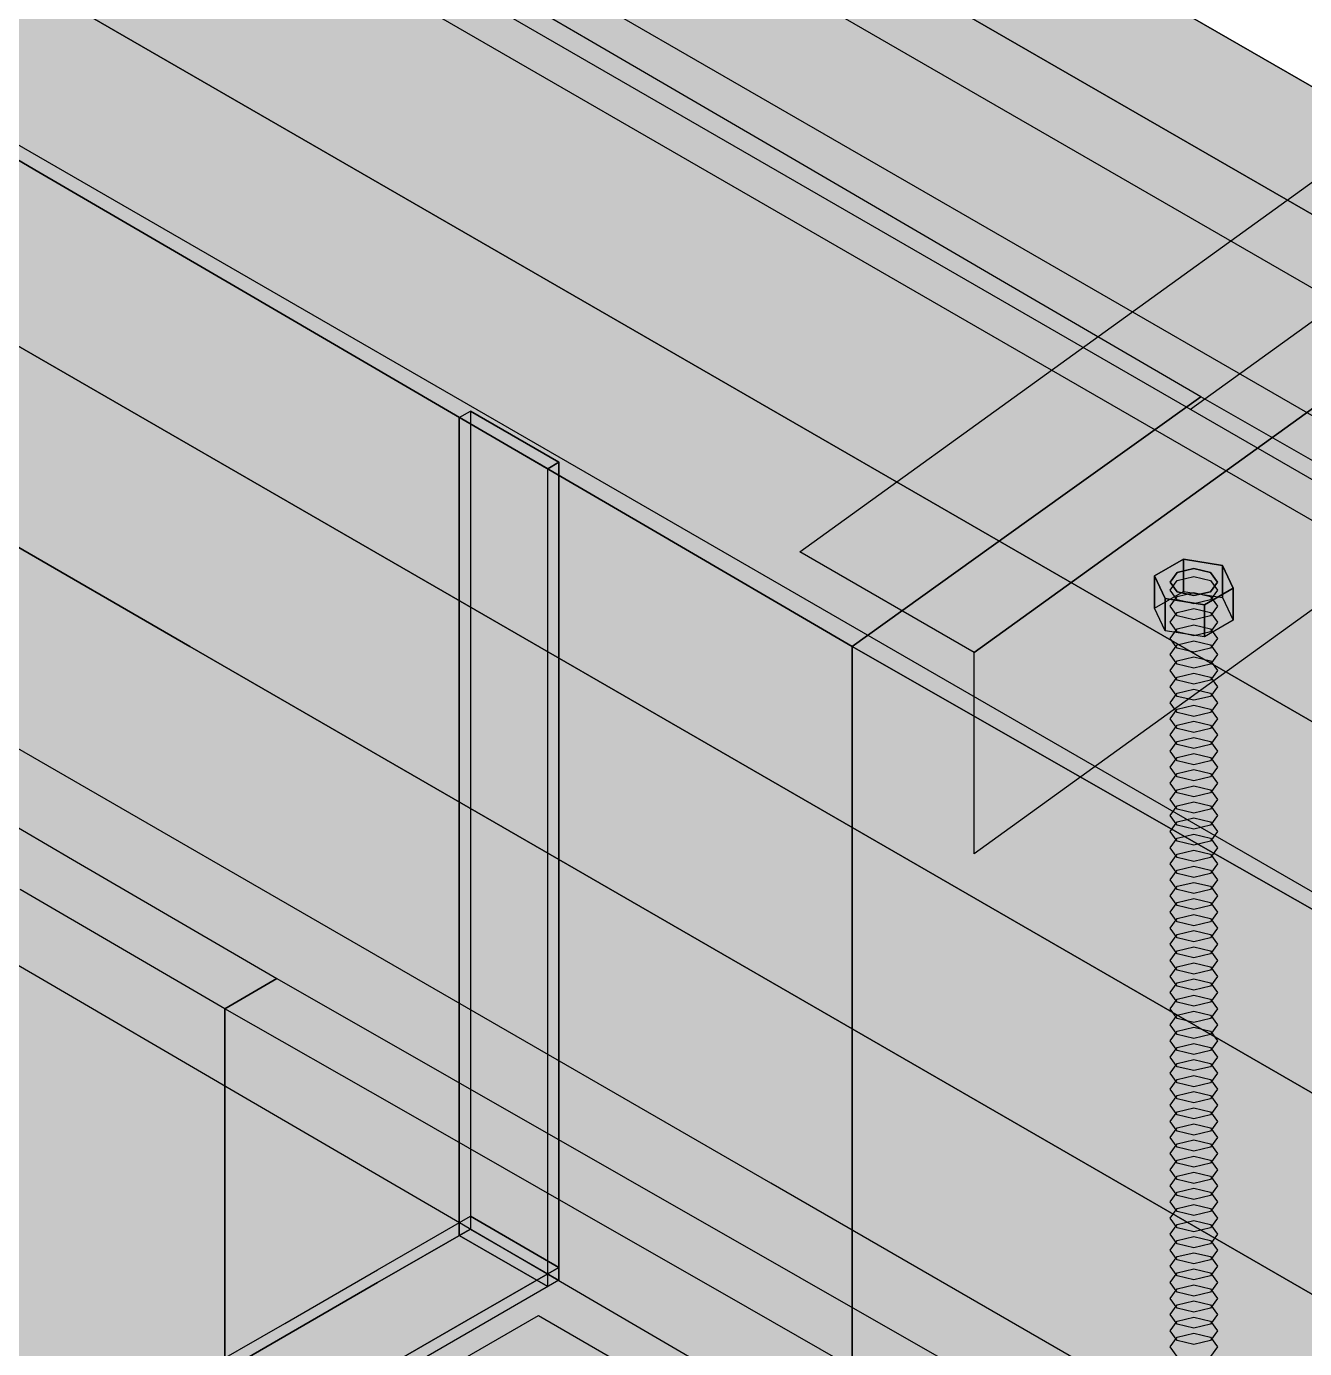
# Model space of a CAD drawing. Header units: metres. Extents: x 0 to 18.2, y -10 to 8.9.
# Drawn here: x 2.855 to 3.1725, y 5.3806 to 5.709 of the extents above; entities that cross this region are included whole.
import ezdxf

# ---------------------------------------------------------------- set-up
doc = ezdxf.new("R2010")
doc.units = ezdxf.units.M
doc.header["$LTSCALE"] = 0.25
doc.layers.add('ISO-ARISTAS', color=8, linetype='CONTINUOUS')
doc.layers.add('ISO-CONCRETO-SUP', color=254, linetype='CONTINUOUS', true_color=0xe8e8e8)

msp = doc.modelspace()

# ---------------------------------------------------------------- linework, layer by layer
at = {"layer": 'ISO-ARISTAS', "color": 250}
for p, q in [((5.23385, 7.122), (3.14413, 5.61388)), ((3.31733, 5.51387), (1.58528, 6.51387)), ((3.14611, 5.67861), (2.89867, 5.82146)), ((2.89867, 5.82146), (3.14611, 5.67861)), ((3.1028, 5.65361), (2.85537, 5.79646)), ((3.1028, 5.65361), (2.85537, 5.79646)), ((2.70794, 5.76333), (2.89558, 5.655)), ((2.70794, 5.76333), (2.89558, 5.655)), ((2.89867, 5.74546), (3.14611, 5.60261)), ((2.89867, 5.74546), (3.14611, 5.60261)), ((3.04713, 5.5785), (3.27807, 5.74517)), ((3.27085, 5.63833), (3.08322, 5.74667)), ((3.08322, 5.74667), (3.27085, 5.63833)), ((2.99442, 5.70581), (2.94366, 5.73541)), ((3.22755, 5.61333), (3.03991, 5.72167)), ((3.22755, 5.61333), (3.03991, 5.72167)), ((3.1028, 5.57761), (2.85537, 5.72046)), ((2.85537, 5.72046), (3.1028, 5.57761)), ((3.32137, 5.72017), (3.09043, 5.5535)), ((3.09043, 5.5535), (3.32137, 5.72017)), ((3.04519, 5.67621), (2.99442, 5.70581)), ((2.85705, 5.67341), (2.80629, 5.70302)), ((2.80629, 5.70302), (2.85705, 5.67341)), ((3.09596, 5.6466), (3.04519, 5.67621)), ((3.39354, 5.53575), (3.14611, 5.67861)), ((3.14611, 5.67861), (3.39354, 5.53575)), ((2.90782, 5.64381), (2.85705, 5.67341)), ((2.85705, 5.67341), (2.90782, 5.64381)), ((3.32137, 5.67017), (3.09043, 5.5035)), ((2.89558, 5.555), (2.70794, 5.66333)), ((2.70794, 5.66333), (2.89558, 5.555)), ((2.89558, 5.655), (3.08322, 5.54667)), ((2.89558, 5.655), (3.08322, 5.54667)), ((3.35024, 5.51075), (3.1028, 5.65361)), ((3.35024, 5.51075), (3.1028, 5.65361)), ((3.14672, 5.617), (3.09596, 5.6466)), ((2.95859, 5.61421), (2.90782, 5.64381)), ((2.90782, 5.64381), (2.95859, 5.61421)), ((3.03991, 5.52167), (2.85228, 5.63)), ((2.85228, 5.63), (3.03991, 5.52167)), ((3.10342, 5.586), (3.14672, 5.617)), ((3.14672, 5.617), (3.10342, 5.586)), ((3.19003, 5.59225), (3.14672, 5.617)), ((3.00935, 5.5846), (2.95859, 5.61421)), ((2.95859, 5.61421), (3.00935, 5.5846)), ((2.96252, 5.61185), (2.96527, 5.61344)), ((2.96252, 5.61185), (2.96527, 5.61344)), ((2.96527, 5.61344), (2.96527, 5.58441)), ((2.98727, 5.60074), (2.96527, 5.61344)), ((2.96527, 5.61344), (2.96527, 5.58441)), ((2.96527, 5.61344), (2.98727, 5.60074)), ((2.96252, 5.58282), (2.96252, 5.61185)), ((2.98452, 5.59915), (2.96252, 5.61185)), ((2.96252, 5.61185), (2.96252, 5.58282)), ((2.98452, 5.59915), (2.96252, 5.61185)), ((2.98452, 5.59915), (2.98727, 5.60074)), ((2.98727, 5.60074), (2.98452, 5.59915)), ((2.98727, 5.57171), (2.98727, 5.60074)), ((2.98727, 5.60074), (2.98727, 5.57171)), ((3.14611, 5.60261), (3.39354, 5.45975)), ((3.14611, 5.60261), (3.39354, 5.45975)), ((2.98452, 5.57013), (2.98452, 5.59915)), ((2.98452, 5.57013), (2.98452, 5.59915)), ((2.96527, 5.58441), (2.96527, 5.55539)), ((2.96527, 5.58441), (2.96527, 5.55539)), ((3.06012, 5.555), (3.00935, 5.5846)), ((3.00935, 5.5846), (3.06012, 5.555)), ((3.06012, 5.555), (3.10342, 5.586)), ((3.10342, 5.586), (3.06012, 5.555)), ((2.96252, 5.5538), (2.96252, 5.58282)), ((2.96252, 5.58282), (2.96252, 5.5538)), ((3.09043, 5.5535), (3.04713, 5.5785)), ((3.35024, 5.43475), (3.1028, 5.57761)), ((3.1028, 5.57761), (3.35024, 5.43475)), ((3.14238, 5.57664), (3.13523, 5.57251)), ((3.13523, 5.57251), (3.14238, 5.57664)), ((3.14499, 5.57439), (3.14084, 5.5734)), ((3.14084, 5.5734), (3.14499, 5.57439)), ((3.15214, 5.57513), (3.14238, 5.57664)), ((3.14238, 5.57664), (3.14238, 5.56864)), ((3.14238, 5.56864), (3.14238, 5.57664)), ((3.14238, 5.57664), (3.15214, 5.57513)), ((3.14915, 5.5734), (3.14499, 5.57439)), ((3.14499, 5.57439), (3.14915, 5.5734)), ((3.15214, 5.56713), (3.15214, 5.57513)), ((3.15476, 5.56949), (3.15214, 5.57513)), ((3.15214, 5.57513), (3.15214, 5.56713)), ((3.15214, 5.57513), (3.15476, 5.56949)), ((2.98727, 5.54269), (2.98727, 5.57171)), ((2.98727, 5.57171), (2.98727, 5.54269)), ((3.13523, 5.57251), (3.13523, 5.56451)), ((3.13523, 5.56451), (3.13523, 5.57251)), ((3.13523, 5.57251), (3.13784, 5.56687)), ((3.13784, 5.56687), (3.13523, 5.57251)), ((3.14084, 5.5734), (3.13911, 5.571)), ((3.13911, 5.571), (3.14084, 5.5734)), ((3.13911, 5.569), (3.14084, 5.5714)), ((3.13911, 5.571), (3.14084, 5.5686)), ((3.14084, 5.5686), (3.13911, 5.571)), ((3.14084, 5.5714), (3.14499, 5.57239)), ((3.14499, 5.57239), (3.14915, 5.5714)), ((3.15087, 5.571), (3.14915, 5.5734)), ((3.14915, 5.5734), (3.15087, 5.571)), ((3.14915, 5.5714), (3.15087, 5.569)), ((3.14915, 5.5686), (3.15087, 5.571)), ((3.15087, 5.571), (3.14915, 5.5686)), ((2.98452, 5.5411), (2.98452, 5.57013)), ((2.98452, 5.5411), (2.98452, 5.57013)), ((3.13523, 5.56451), (3.14238, 5.56864)), ((3.13523, 5.56451), (3.14238, 5.56864)), ((3.14084, 5.5666), (3.13911, 5.569)), ((3.13911, 5.565), (3.14084, 5.5674)), ((3.14084, 5.5686), (3.14499, 5.56761)), ((3.14499, 5.56761), (3.14084, 5.5686)), ((3.14084, 5.5674), (3.14499, 5.56839)), ((3.14238, 5.56864), (3.15214, 5.56713)), ((3.14238, 5.56864), (3.15214, 5.56713)), ((3.14499, 5.56761), (3.14915, 5.5686)), ((3.14915, 5.5686), (3.14499, 5.56761)), ((3.14499, 5.56839), (3.14915, 5.5674)), ((3.15476, 5.56949), (3.14761, 5.56536)), ((3.14761, 5.56536), (3.15476, 5.56949)), ((3.15087, 5.569), (3.14915, 5.5666)), ((3.14915, 5.5674), (3.15087, 5.565)), ((3.15476, 5.56149), (3.15476, 5.56949)), ((3.15476, 5.56949), (3.15476, 5.56149)), ((3.13784, 5.55887), (3.13523, 5.56451)), ((3.13784, 5.55887), (3.13523, 5.56451)), ((3.13784, 5.56687), (3.13784, 5.55887)), ((3.14761, 5.56536), (3.13784, 5.56687)), ((3.13784, 5.55887), (3.13784, 5.56687)), ((3.13784, 5.56687), (3.14761, 5.56536)), ((3.14084, 5.5626), (3.13911, 5.565)), ((3.14499, 5.56561), (3.14084, 5.5666)), ((3.14084, 5.5634), (3.14499, 5.56439)), ((3.14915, 5.5666), (3.14499, 5.56561)), ((3.14499, 5.56439), (3.14915, 5.5634)), ((3.14761, 5.55736), (3.14761, 5.56536)), ((3.14761, 5.56536), (3.14761, 5.55736)), ((3.15087, 5.565), (3.14915, 5.5626)), ((3.15214, 5.56713), (3.15476, 5.56149)), ((3.15214, 5.56713), (3.15476, 5.56149)), ((3.13911, 5.561), (3.14084, 5.5634)), ((3.14084, 5.5586), (3.13911, 5.561)), ((3.14499, 5.56161), (3.14084, 5.5626)), ((3.14915, 5.5626), (3.14499, 5.56161)), ((3.15476, 5.56149), (3.14761, 5.55736)), ((3.15476, 5.56149), (3.14761, 5.55736)), ((3.14915, 5.5634), (3.15087, 5.561)), ((3.15087, 5.561), (3.14915, 5.5586)), ((3.14761, 5.55736), (3.13784, 5.55887)), ((3.14761, 5.55736), (3.13784, 5.55887)), ((3.13911, 5.557), (3.14084, 5.5594)), ((3.14084, 5.5594), (3.14499, 5.56039)), ((3.14499, 5.55761), (3.14084, 5.5586)), ((3.14499, 5.56039), (3.14915, 5.5594)), ((3.14915, 5.5586), (3.14499, 5.55761)), ((3.14915, 5.5594), (3.15087, 5.557)), ((3.08322, 5.44667), (2.89558, 5.555)), ((2.89558, 5.555), (3.08322, 5.44667)), ((2.96527, 5.55539), (2.96527, 5.52636)), ((2.96527, 5.55539), (2.96527, 5.52636)), ((3.06012, 5.505), (3.06012, 5.555)), ((3.10342, 5.53025), (3.06012, 5.555)), ((3.06012, 5.555), (3.06012, 5.505)), ((3.06012, 5.555), (3.10342, 5.53025)), ((3.14084, 5.5546), (3.13911, 5.557)), ((3.13911, 5.553), (3.14084, 5.5554)), ((3.14084, 5.5554), (3.14499, 5.55639)), ((3.14499, 5.55361), (3.14084, 5.5546)), ((3.14499, 5.55639), (3.14915, 5.5554)), ((3.14915, 5.5546), (3.14499, 5.55361)), ((3.15087, 5.557), (3.14915, 5.5546)), ((3.14915, 5.5554), (3.15087, 5.553)), ((2.96252, 5.52477), (2.96252, 5.5538)), ((2.96252, 5.5538), (2.96252, 5.52477)), ((3.09043, 5.5035), (3.09043, 5.5535)), ((3.14084, 5.5506), (3.13911, 5.553)), ((3.13911, 5.549), (3.14084, 5.5514)), ((3.14084, 5.5514), (3.14499, 5.55239)), ((3.14499, 5.55239), (3.14915, 5.5514)), ((3.15087, 5.553), (3.14915, 5.5506)), ((3.14915, 5.5514), (3.15087, 5.549)), ((3.14084, 5.5466), (3.13911, 5.549)), ((3.14499, 5.54961), (3.14084, 5.5506)), ((3.14084, 5.5474), (3.14499, 5.54839)), ((3.14915, 5.5506), (3.14499, 5.54961)), ((3.14499, 5.54839), (3.14915, 5.5474)), ((3.15087, 5.549), (3.14915, 5.5466)), ((3.08322, 5.54667), (3.27085, 5.43833)), ((3.08322, 5.54667), (3.27085, 5.43833)), ((3.13911, 5.545), (3.14084, 5.5474)), ((3.14084, 5.5426), (3.13911, 5.545)), ((3.14499, 5.54561), (3.14084, 5.5466)), ((3.14084, 5.5434), (3.14499, 5.54439)), ((3.14915, 5.5466), (3.14499, 5.54561)), ((3.14499, 5.54439), (3.14915, 5.5434)), ((3.14915, 5.5474), (3.15087, 5.545)), ((3.15087, 5.545), (3.14915, 5.5426)), ((2.98452, 5.51208), (2.98452, 5.5411)), ((2.98452, 5.51208), (2.98452, 5.5411)), ((2.98727, 5.51366), (2.98727, 5.54269)), ((2.98727, 5.54269), (2.98727, 5.51366)), ((3.13911, 5.541), (3.14084, 5.5434)), ((3.14084, 5.5386), (3.13911, 5.541)), ((3.14499, 5.54161), (3.14084, 5.5426)), ((3.14915, 5.5426), (3.14499, 5.54161)), ((3.14915, 5.5434), (3.15087, 5.541)), ((3.15087, 5.541), (3.14915, 5.5386)), ((3.13911, 5.537), (3.14084, 5.5394)), ((3.14084, 5.5394), (3.14499, 5.54039)), ((3.14499, 5.53761), (3.14084, 5.5386)), ((3.14499, 5.54039), (3.14915, 5.5394)), ((3.14915, 5.5386), (3.14499, 5.53761)), ((3.14915, 5.5394), (3.15087, 5.537)), ((3.14084, 5.5346), (3.13911, 5.537)), ((3.13911, 5.533), (3.14084, 5.5354)), ((3.14084, 5.5354), (3.14499, 5.53639)), ((3.14499, 5.53361), (3.14084, 5.5346)), ((3.14499, 5.53639), (3.14915, 5.5354)), ((3.14915, 5.5346), (3.14499, 5.53361)), ((3.15087, 5.537), (3.14915, 5.5346)), ((3.14915, 5.5354), (3.15087, 5.533)), ((2.81569, 5.53171), (2.86646, 5.5021)), ((3.14084, 5.5306), (3.13911, 5.533)), ((3.13911, 5.529), (3.14084, 5.5314)), ((3.14084, 5.5314), (3.14499, 5.53239)), ((3.14499, 5.53239), (3.14915, 5.5314)), ((3.15087, 5.533), (3.14915, 5.5306)), ((3.14915, 5.5314), (3.15087, 5.529)), ((3.03991, 5.42167), (2.85228, 5.53)), ((3.03991, 5.42167), (2.85228, 5.53)), ((3.14672, 5.5055), (3.10342, 5.53025)), ((3.10342, 5.53025), (3.14672, 5.5055)), ((3.14084, 5.5266), (3.13911, 5.529)), ((3.14499, 5.52961), (3.14084, 5.5306)), ((3.14084, 5.5274), (3.14499, 5.52839)), ((3.14915, 5.5306), (3.14499, 5.52961)), ((3.14499, 5.52839), (3.14915, 5.5274)), ((3.15087, 5.529), (3.14915, 5.5266)), ((2.96252, 5.49575), (2.96252, 5.52477)), ((2.96252, 5.52477), (2.96252, 5.49575)), ((2.96527, 5.52636), (2.96527, 5.49734)), ((2.96527, 5.52636), (2.96527, 5.49734)), ((3.13911, 5.525), (3.14084, 5.5274)), ((3.14084, 5.5226), (3.13911, 5.525)), ((3.14499, 5.52561), (3.14084, 5.5266)), ((3.14915, 5.5266), (3.14499, 5.52561)), ((3.14915, 5.5274), (3.15087, 5.525)), ((3.15087, 5.525), (3.14915, 5.5226)), ((3.22755, 5.41333), (3.03991, 5.52167)), ((3.03991, 5.52167), (3.22755, 5.41333)), ((3.13911, 5.521), (3.14084, 5.5234)), ((3.14084, 5.5234), (3.14499, 5.52439)), ((3.14499, 5.52161), (3.14084, 5.5226)), ((3.14499, 5.52439), (3.14915, 5.5234)), ((3.14915, 5.5226), (3.14499, 5.52161)), ((3.14915, 5.5234), (3.15087, 5.521)), ((3.14084, 5.5186), (3.13911, 5.521)), ((3.13911, 5.517), (3.14084, 5.5194)), ((3.14084, 5.5194), (3.14499, 5.52039)), ((3.14499, 5.51761), (3.14084, 5.5186)), ((3.14499, 5.52039), (3.14915, 5.5194)), ((3.14915, 5.5186), (3.14499, 5.51761)), ((3.15087, 5.521), (3.14915, 5.5186)), ((3.14915, 5.5194), (3.15087, 5.517)), ((3.14084, 5.5146), (3.13911, 5.517)), ((3.13911, 5.513), (3.14084, 5.5154)), ((3.14084, 5.5154), (3.14499, 5.51639)), ((3.14499, 5.51361), (3.14084, 5.5146)), ((3.14499, 5.51639), (3.14915, 5.5154)), ((3.14915, 5.5146), (3.14499, 5.51361)), ((3.15087, 5.517), (3.14915, 5.5146)), ((3.14915, 5.5154), (3.15087, 5.513)), ((2.98452, 5.48305), (2.98452, 5.51208)), ((2.98452, 5.48305), (2.98452, 5.51208)), ((2.98727, 5.48464), (2.98727, 5.51366)), ((2.98727, 5.51366), (2.98727, 5.48464)), ((3.14084, 5.5106), (3.13911, 5.513)), ((3.13911, 5.509), (3.14084, 5.5114)), ((3.14084, 5.5114), (3.14499, 5.51239)), ((3.14499, 5.51239), (3.14915, 5.5114)), ((3.15087, 5.513), (3.14915, 5.5106)), ((3.14915, 5.5114), (3.15087, 5.509)), ((3.14084, 5.5066), (3.13911, 5.509)), ((3.14499, 5.50961), (3.14084, 5.5106)), ((3.14084, 5.5074), (3.14499, 5.50839)), ((3.14915, 5.5106), (3.14499, 5.50961)), ((3.14499, 5.50839), (3.14915, 5.5074)), ((3.15087, 5.509), (3.14915, 5.5066)), ((3.06012, 5.455), (3.06012, 5.505)), ((3.06012, 5.505), (3.06012, 5.455)), ((3.13911, 5.505), (3.14084, 5.5074)), ((3.14084, 5.5026), (3.13911, 5.505)), ((3.14499, 5.50561), (3.14084, 5.5066)), ((3.14915, 5.5066), (3.14499, 5.50561)), ((3.19003, 5.48075), (3.14672, 5.5055)), ((3.14672, 5.5055), (3.19003, 5.48075)), ((3.14915, 5.5074), (3.15087, 5.505)), ((3.15087, 5.505), (3.14915, 5.5026)), ((2.80629, 5.50302), (2.85705, 5.47341)), ((2.80629, 5.50302), (2.85705, 5.47341)), ((2.86646, 5.5021), (2.91723, 5.4725)), ((3.13911, 5.501), (3.14084, 5.5034)), ((3.14084, 5.5034), (3.14499, 5.50439)), ((3.14499, 5.50161), (3.14084, 5.5026)), ((3.14499, 5.50439), (3.14915, 5.5034)), ((3.14915, 5.5026), (3.14499, 5.50161)), ((3.14915, 5.5034), (3.15087, 5.501)), ((3.14084, 5.4986), (3.13911, 5.501)), ((3.13911, 5.497), (3.14084, 5.4994)), ((3.14084, 5.4994), (3.14499, 5.50039)), ((3.14499, 5.49761), (3.14084, 5.4986)), ((3.14499, 5.50039), (3.14915, 5.4994)), ((3.14915, 5.4986), (3.14499, 5.49761)), ((3.15087, 5.501), (3.14915, 5.4986)), ((3.14915, 5.4994), (3.15087, 5.497)), ((2.96252, 5.46672), (2.96252, 5.49575)), ((2.96252, 5.49575), (2.96252, 5.46672)), ((2.96527, 5.49734), (2.96527, 5.46831)), ((2.96527, 5.49734), (2.96527, 5.46831)), ((3.14084, 5.4946), (3.13911, 5.497)), ((3.13911, 5.493), (3.14084, 5.4954)), ((3.14084, 5.4954), (3.14499, 5.49639)), ((3.14499, 5.49639), (3.14915, 5.4954)), ((3.15087, 5.497), (3.14915, 5.4946)), ((3.14915, 5.4954), (3.15087, 5.493)), ((2.90424, 5.465), (2.85347, 5.4946)), ((2.90424, 5.465), (2.85347, 5.4946)), ((3.14084, 5.4906), (3.13911, 5.493)), ((3.14499, 5.49361), (3.14084, 5.4946)), ((3.14084, 5.4914), (3.14499, 5.49239)), ((3.14915, 5.4946), (3.14499, 5.49361)), ((3.14499, 5.49239), (3.14915, 5.4914)), ((3.15087, 5.493), (3.14915, 5.4906)), ((3.13911, 5.489), (3.14084, 5.4914)), ((3.14084, 5.4866), (3.13911, 5.489)), ((3.14499, 5.48961), (3.14084, 5.4906)), ((3.14084, 5.4874), (3.14499, 5.48839)), ((3.14915, 5.4906), (3.14499, 5.48961)), ((3.14499, 5.48839), (3.14915, 5.4874)), ((3.14915, 5.4914), (3.15087, 5.489)), ((3.15087, 5.489), (3.14915, 5.4866)), ((3.13911, 5.485), (3.14084, 5.4874)), ((3.14499, 5.48561), (3.14084, 5.4866)), ((3.14915, 5.4866), (3.14499, 5.48561)), ((3.14915, 5.4874), (3.15087, 5.485)), ((2.98452, 5.45402), (2.98452, 5.48305)), ((2.98452, 5.45402), (2.98452, 5.48305)), ((2.98727, 5.45561), (2.98727, 5.48464)), ((2.98727, 5.48464), (2.98727, 5.45561)), ((3.14084, 5.4826), (3.13911, 5.485)), ((3.13911, 5.481), (3.14084, 5.4834)), ((3.14084, 5.4834), (3.14499, 5.48439)), ((3.14499, 5.48161), (3.14084, 5.4826)), ((3.14499, 5.48439), (3.14915, 5.4834)), ((3.14915, 5.4826), (3.14499, 5.48161)), ((3.15087, 5.485), (3.14915, 5.4826)), ((3.14915, 5.4834), (3.15087, 5.481)), ((3.14084, 5.4786), (3.13911, 5.481)), ((3.13911, 5.477), (3.14084, 5.4794)), ((3.14084, 5.4794), (3.14499, 5.48039)), ((3.14499, 5.47761), (3.14084, 5.4786)), ((3.14499, 5.48039), (3.14915, 5.4794)), ((3.14915, 5.4786), (3.14499, 5.47761)), ((3.15087, 5.481), (3.14915, 5.4786)), ((3.14915, 5.4794), (3.15087, 5.477)), ((3.14084, 5.4746), (3.13911, 5.477)), ((3.13911, 5.473), (3.14084, 5.4754)), ((3.14084, 5.4754), (3.14499, 5.47639)), ((3.14499, 5.47639), (3.14915, 5.4754)), ((3.15087, 5.477), (3.14915, 5.4746)), ((3.14915, 5.4754), (3.15087, 5.473)), ((2.85705, 5.47341), (2.90782, 5.44381)), ((2.85705, 5.47341), (2.90782, 5.44381)), ((2.91723, 5.4725), (2.90424, 5.465)), ((2.90424, 5.465), (2.91723, 5.4725)), ((2.91723, 5.4725), (2.96053, 5.44775)), ((3.14084, 5.4706), (3.13911, 5.473)), ((3.14499, 5.47361), (3.14084, 5.4746)), ((3.14084, 5.4714), (3.14499, 5.47239)), ((3.14915, 5.4746), (3.14499, 5.47361)), ((3.14499, 5.47239), (3.14915, 5.4714)), ((3.15087, 5.473), (3.14915, 5.4706)), ((3.13911, 5.469), (3.14084, 5.4714)), ((3.14084, 5.4666), (3.13911, 5.469)), ((3.14499, 5.46961), (3.14084, 5.4706)), ((3.14915, 5.4706), (3.14499, 5.46961)), ((3.14915, 5.4714), (3.15087, 5.469)), ((3.15087, 5.469), (3.14915, 5.4666)), ((2.96252, 5.4377), (2.96252, 5.46672)), ((2.96252, 5.46672), (2.96252, 5.4377)), ((2.96527, 5.46831), (2.96527, 5.43929)), ((2.96527, 5.46831), (2.96527, 5.43929)), ((3.13911, 5.465), (3.14084, 5.4674)), ((3.14084, 5.4674), (3.14499, 5.46839)), ((3.14499, 5.46561), (3.14084, 5.4666)), ((3.14499, 5.46839), (3.14915, 5.4674)), ((3.14915, 5.4666), (3.14499, 5.46561)), ((3.14915, 5.4674), (3.15087, 5.465)), ((2.90424, 5.415), (2.90424, 5.465)), ((2.94754, 5.44025), (2.90424, 5.465)), ((2.90424, 5.465), (2.90424, 5.415)), ((2.94754, 5.44025), (2.90424, 5.465)), ((3.14084, 5.4626), (3.13911, 5.465)), ((3.13911, 5.461), (3.14084, 5.4634)), ((3.14084, 5.4634), (3.14499, 5.46439)), ((3.14499, 5.46161), (3.14084, 5.4626)), ((3.14499, 5.46439), (3.14915, 5.4634)), ((3.14915, 5.4626), (3.14499, 5.46161)), ((3.15087, 5.465), (3.14915, 5.4626)), ((3.14915, 5.4634), (3.15087, 5.461)), ((3.14084, 5.4586), (3.13911, 5.461)), ((3.13911, 5.457), (3.14084, 5.4594)), ((3.14084, 5.4594), (3.14499, 5.46039)), ((3.14499, 5.46039), (3.14915, 5.4594)), ((3.15087, 5.461), (3.14915, 5.4586)), ((3.14915, 5.4594), (3.15087, 5.457)), ((2.98727, 5.42659), (2.98727, 5.45561)), ((2.98727, 5.45561), (2.98727, 5.42659)), ((3.14084, 5.4546), (3.13911, 5.457)), ((3.14499, 5.45761), (3.14084, 5.4586)), ((3.14084, 5.4554), (3.14499, 5.45639)), ((3.14915, 5.4586), (3.14499, 5.45761)), ((3.14499, 5.45639), (3.14915, 5.4554)), ((3.15087, 5.457), (3.14915, 5.4546)), ((2.98452, 5.425), (2.98452, 5.45402)), ((2.98452, 5.425), (2.98452, 5.45402)), ((3.06012, 5.405), (3.06012, 5.455)), ((3.06012, 5.455), (3.06012, 5.405)), ((3.13911, 5.453), (3.14084, 5.4554)), ((3.14084, 5.4506), (3.13911, 5.453)), ((3.14499, 5.45361), (3.14084, 5.4546)), ((3.14084, 5.4514), (3.14499, 5.45239)), ((3.14915, 5.4546), (3.14499, 5.45361)), ((3.14499, 5.45239), (3.14915, 5.4514)), ((3.14915, 5.4554), (3.15087, 5.453)), ((3.15087, 5.453), (3.14915, 5.4506)), ((3.13911, 5.449), (3.14084, 5.4514)), ((3.14084, 5.4466), (3.13911, 5.449)), ((3.14499, 5.44961), (3.14084, 5.4506)), ((3.14915, 5.4506), (3.14499, 5.44961)), ((3.14915, 5.4514), (3.15087, 5.449)), ((3.15087, 5.449), (3.14915, 5.4466)), ((2.96053, 5.44775), (3.00383, 5.423)), ((3.27085, 5.33833), (3.08322, 5.44667)), ((3.08322, 5.44667), (3.27085, 5.33833)), ((3.13911, 5.445), (3.14084, 5.4474)), ((3.14084, 5.4474), (3.14499, 5.44839)), ((3.14499, 5.44561), (3.14084, 5.4466)), ((3.14499, 5.44839), (3.14915, 5.4474)), ((3.14915, 5.4466), (3.14499, 5.44561)), ((3.14915, 5.4474), (3.15087, 5.445)), ((2.90782, 5.44381), (2.95859, 5.41421)), ((2.90782, 5.44381), (2.95859, 5.41421)), ((3.14084, 5.4426), (3.13911, 5.445)), ((3.13911, 5.441), (3.14084, 5.4434)), ((3.14084, 5.4434), (3.14499, 5.44439)), ((3.14499, 5.44161), (3.14084, 5.4426)), ((3.14499, 5.44439), (3.14915, 5.4434)), ((3.14915, 5.4426), (3.14499, 5.44161)), ((3.15087, 5.445), (3.14915, 5.4426)), ((3.14915, 5.4434), (3.15087, 5.441)), ((2.99084, 5.4155), (2.94754, 5.44025)), ((2.99084, 5.4155), (2.94754, 5.44025)), ((2.96527, 5.43929), (2.96527, 5.41026)), ((2.96527, 5.43929), (2.96527, 5.41026)), ((3.14084, 5.4386), (3.13911, 5.441)), ((3.13911, 5.437), (3.14084, 5.4394)), ((3.14084, 5.4394), (3.14499, 5.44039)), ((3.14499, 5.44039), (3.14915, 5.4394)), ((3.15087, 5.441), (3.14915, 5.4386)), ((3.14915, 5.4394), (3.15087, 5.437)), ((2.96252, 5.40867), (2.96252, 5.4377)), ((2.96252, 5.4377), (2.96252, 5.40867)), ((3.14084, 5.4346), (3.13911, 5.437)), ((3.14499, 5.43761), (3.14084, 5.4386)), ((3.14084, 5.4354), (3.14499, 5.43639)), ((3.14915, 5.4386), (3.14499, 5.43761)), ((3.14499, 5.43639), (3.14915, 5.4354)), ((3.15087, 5.437), (3.14915, 5.4346)), ((3.13911, 5.433), (3.14084, 5.4354)), ((3.14084, 5.4306), (3.13911, 5.433)), ((3.14499, 5.43361), (3.14084, 5.4346)), ((3.14915, 5.4346), (3.14499, 5.43361)), ((3.14915, 5.4354), (3.15087, 5.433)), ((3.15087, 5.433), (3.14915, 5.4306)), ((3.13911, 5.429), (3.14084, 5.4314)), ((3.14084, 5.4314), (3.14499, 5.43239)), ((3.14499, 5.42961), (3.14084, 5.4306)), ((3.14499, 5.43239), (3.14915, 5.4314)), ((3.14915, 5.4306), (3.14499, 5.42961)), ((3.14915, 5.4314), (3.15087, 5.429)), ((2.98727, 5.39756), (2.98727, 5.42659)), ((2.98727, 5.42659), (2.98727, 5.39756)), ((3.14084, 5.4266), (3.13911, 5.429)), ((3.13911, 5.425), (3.14084, 5.4274)), ((3.14084, 5.4274), (3.14499, 5.42839)), ((3.14499, 5.42561), (3.14084, 5.4266)), ((3.14499, 5.42839), (3.14915, 5.4274)), ((3.14915, 5.4266), (3.14499, 5.42561)), ((3.15087, 5.429), (3.14915, 5.4266)), ((3.14915, 5.4274), (3.15087, 5.425)), ((2.98452, 5.39597), (2.98452, 5.425)), ((2.98452, 5.39597), (2.98452, 5.425)), ((3.00383, 5.423), (3.04713, 5.39825)), ((3.14084, 5.4226), (3.13911, 5.425)), ((3.13911, 5.421), (3.14084, 5.4234)), ((3.14084, 5.4234), (3.14499, 5.42439)), ((3.14499, 5.42439), (3.14915, 5.4234)), ((3.15087, 5.425), (3.14915, 5.4226)), ((3.14915, 5.4234), (3.15087, 5.421)), ((3.22755, 5.31333), (3.03991, 5.42167)), ((3.22755, 5.31333), (3.03991, 5.42167)), ((3.14084, 5.4186), (3.13911, 5.421)), ((3.13911, 5.417), (3.14084, 5.4194)), ((3.14499, 5.42161), (3.14084, 5.4226)), ((3.14084, 5.4194), (3.14499, 5.42039)), ((3.14915, 5.4226), (3.14499, 5.42161)), ((3.14499, 5.42039), (3.14915, 5.4194)), ((3.15087, 5.421), (3.14915, 5.4186)), ((3.14915, 5.4194), (3.15087, 5.417)), ((3.14084, 5.4146), (3.13911, 5.417)), ((3.14499, 5.41761), (3.14084, 5.4186)), ((3.14084, 5.4154), (3.14499, 5.41639)), ((3.14915, 5.4186), (3.14499, 5.41761)), ((3.14499, 5.41639), (3.14915, 5.4154)), ((3.15087, 5.417), (3.14915, 5.4146)), ((2.90424, 5.365), (2.90424, 5.415)), ((2.90424, 5.415), (2.90424, 5.365)), ((2.94222, 5.40013), (2.96527, 5.41344)), ((2.94222, 5.40013), (2.96527, 5.41344)), ((2.95859, 5.41421), (3.00935, 5.3846)), ((2.95859, 5.41421), (3.00935, 5.3846)), ((2.98727, 5.40074), (2.96527, 5.41344)), ((2.96527, 5.41344), (2.96527, 5.41026)), ((2.96527, 5.41344), (2.96527, 5.41026)), ((2.96527, 5.41344), (2.98727, 5.40074)), ((3.03414, 5.39075), (2.99084, 5.4155)), ((3.03414, 5.39075), (2.99084, 5.4155)), ((3.13911, 5.413), (3.14084, 5.4154)), ((3.14084, 5.4106), (3.13911, 5.413)), ((3.14499, 5.41361), (3.14084, 5.4146)), ((3.14915, 5.4146), (3.14499, 5.41361)), ((3.14915, 5.4154), (3.15087, 5.413)), ((3.15087, 5.413), (3.14915, 5.4106)), ((2.96527, 5.41026), (2.94222, 5.39695)), ((2.94222, 5.39695), (2.96527, 5.41026)), ((2.96252, 5.40867), (2.96527, 5.41026)), ((2.96527, 5.41026), (2.96252, 5.40867)), ((2.96527, 5.41026), (2.98727, 5.39756)), ((2.96527, 5.41026), (2.98727, 5.39756)), ((2.96527, 5.41026), (2.98727, 5.39756)), ((2.96527, 5.41026), (2.98727, 5.39756)), ((3.13911, 5.409), (3.14084, 5.4114)), ((3.14084, 5.4114), (3.14499, 5.41239)), ((3.14499, 5.40961), (3.14084, 5.4106)), ((3.14499, 5.41239), (3.14915, 5.4114)), ((3.14915, 5.4106), (3.14499, 5.40961)), ((3.14915, 5.4114), (3.15087, 5.409)), ((2.98452, 5.39597), (2.96252, 5.40867)), ((2.96252, 5.40867), (2.98452, 5.39597)), ((3.14084, 5.4066), (3.13911, 5.409)), ((3.13911, 5.405), (3.14084, 5.4074)), ((3.14084, 5.4074), (3.14499, 5.40839)), ((3.14499, 5.40561), (3.14084, 5.4066)), ((3.14499, 5.40839), (3.14915, 5.4074)), ((3.14915, 5.4066), (3.14499, 5.40561)), ((3.15087, 5.409), (3.14915, 5.4066)), ((3.14915, 5.4074), (3.15087, 5.405)), ((3.06012, 5.355), (3.06012, 5.405)), ((3.06012, 5.405), (3.06012, 5.355)), ((3.14084, 5.4026), (3.13911, 5.405)), ((3.13911, 5.401), (3.14084, 5.4034)), ((3.14084, 5.4034), (3.14499, 5.40439)), ((3.14499, 5.40439), (3.14915, 5.4034)), ((3.15087, 5.405), (3.14915, 5.4026)), ((3.14915, 5.4034), (3.15087, 5.401)), ((2.91916, 5.38682), (2.94222, 5.40013)), ((2.91916, 5.38682), (2.94222, 5.40013)), ((2.98727, 5.40074), (2.96421, 5.38743)), ((2.96421, 5.38743), (2.98727, 5.40074)), ((2.98727, 5.39756), (2.98727, 5.40074)), ((2.98727, 5.40074), (2.98727, 5.39756)), ((3.14084, 5.3986), (3.13911, 5.401)), ((3.14499, 5.40161), (3.14084, 5.4026)), ((3.14084, 5.3994), (3.14499, 5.40039)), ((3.14915, 5.4026), (3.14499, 5.40161)), ((3.14499, 5.40039), (3.14915, 5.3994)), ((3.15087, 5.401), (3.14915, 5.3986)), ((2.94222, 5.39695), (2.91916, 5.38364)), ((2.91916, 5.38364), (2.94222, 5.39695)), ((2.98727, 5.39756), (2.96421, 5.38425)), ((2.98727, 5.39756), (2.96421, 5.38425)), ((2.98727, 5.39756), (2.98452, 5.39597)), ((2.98727, 5.39756), (2.98452, 5.39597)), ((3.04713, 5.39825), (3.09043, 5.3735)), ((3.13911, 5.397), (3.14084, 5.3994)), ((3.14084, 5.3946), (3.13911, 5.397)), ((3.14499, 5.39761), (3.14084, 5.3986)), ((3.14084, 5.3954), (3.14499, 5.39639)), ((3.14915, 5.3986), (3.14499, 5.39761)), ((3.14499, 5.39639), (3.14915, 5.3954)), ((3.14915, 5.3994), (3.15087, 5.397)), ((3.15087, 5.397), (3.14915, 5.3946)), ((3.13911, 5.393), (3.14084, 5.3954)), ((3.14499, 5.39361), (3.14084, 5.3946)), ((3.14915, 5.3946), (3.14499, 5.39361)), ((3.14915, 5.3954), (3.15087, 5.393)), ((3.07744, 5.366), (3.03414, 5.39075)), ((3.07744, 5.366), (3.03414, 5.39075)), ((3.14084, 5.3906), (3.13911, 5.393)), ((3.13911, 5.389), (3.14084, 5.3914)), ((3.14084, 5.3914), (3.14499, 5.39239)), ((3.14499, 5.38961), (3.14084, 5.3906)), ((3.14499, 5.39239), (3.14915, 5.3914)), ((3.14915, 5.3906), (3.14499, 5.38961)), ((3.15087, 5.393), (3.14915, 5.3906)), ((3.14915, 5.3914), (3.15087, 5.389)), ((2.89611, 5.37351), (2.91916, 5.38682)), ((2.89611, 5.37351), (2.91916, 5.38682)), ((2.96421, 5.38743), (2.94116, 5.37412)), ((2.94116, 5.37412), (2.96421, 5.38743)), ((2.94754, 5.3688), (2.98218, 5.3888)), ((2.98218, 5.3888), (3.01682, 5.3688)), ((3.14084, 5.3866), (3.13911, 5.389)), ((3.13911, 5.385), (3.14084, 5.3874)), ((3.14084, 5.3874), (3.14499, 5.38839)), ((3.14499, 5.38561), (3.14084, 5.3866)), ((3.14499, 5.38839), (3.14915, 5.3874)), ((3.14915, 5.3866), (3.14499, 5.38561)), ((3.15087, 5.389), (3.14915, 5.3866)), ((3.14915, 5.3874), (3.15087, 5.385)), ((2.91916, 5.38364), (2.89611, 5.37033)), ((2.89611, 5.37033), (2.91916, 5.38364)), ((2.96421, 5.38425), (2.94116, 5.37094)), ((2.96421, 5.38425), (2.94116, 5.37094)), ((3.00935, 5.3846), (3.06012, 5.355)), ((3.00935, 5.3846), (3.06012, 5.355)), ((3.14084, 5.3826), (3.13911, 5.385)), ((3.13911, 5.381), (3.14084, 5.3834)), ((3.14084, 5.3834), (3.14499, 5.38439)), ((3.14499, 5.38439), (3.14915, 5.3834)), ((3.15087, 5.385), (3.14915, 5.3826)), ((3.14915, 5.3834), (3.15087, 5.381)), ((3.14084, 5.3786), (3.13911, 5.381)), ((3.14499, 5.38161), (3.14084, 5.3826)), ((3.14915, 5.3826), (3.14499, 5.38161)), ((3.15087, 5.381), (3.14915, 5.3786))]:
    msp.add_line(p, q, dxfattribs=at)
at = {"layer": 'ISO-CONCRETO-SUP', "true_color": 0x9e794f}
for points in [[(2.70794, 5.76333), (2.89558, 5.655), (2.70794, 5.96333), (2.89558, 5.855)], [(2.89558, 5.655), (3.08322, 5.54667), (2.89558, 5.855), (3.08322, 5.74667)], [(2.85228, 5.63), (3.03991, 5.52167), (2.85228, 5.83), (3.03991, 5.72167)], [(3.08322, 5.54667), (3.27085, 5.43833), (3.08322, 5.74667), (3.27085, 5.63833)], [(3.03991, 5.52167), (3.22755, 5.41333), (3.03991, 5.72167), (3.22755, 5.61333)], [(2.70794, 5.46333), (2.89558, 5.355), (2.70794, 5.66333), (2.89558, 5.555)], [(2.89558, 5.355), (3.08322, 5.24667), (2.89558, 5.555), (3.08322, 5.44667)], [(2.85228, 5.33), (3.03991, 5.22167), (2.85228, 5.53), (3.03991, 5.42167)], [(3.08322, 5.24667), (3.27085, 5.13833), (3.08322, 5.44667), (3.27085, 5.33833)], [(3.03991, 5.22167), (3.22755, 5.11333), (3.03991, 5.42167), (3.22755, 5.31333)]]:
    msp.add_solid(points, dxfattribs=at)
at = {"layer": 'ISO-CONCRETO-SUP', "true_color": 0x6b737d}
for points in [[(2.89867, 5.82146), (3.14611, 5.67861), (2.85537, 5.79646), (3.1028, 5.65361)], [(2.89867, 5.74546), (3.14611, 5.60261), (2.85537, 5.72046), (3.1028, 5.57761)], [(3.14611, 5.67861), (3.39354, 5.53575), (3.1028, 5.65361), (3.35024, 5.51075)], [(3.14611, 5.60261), (3.39354, 5.45975), (3.1028, 5.57761), (3.35024, 5.43475)]]:
    msp.add_solid(points, dxfattribs=at)
at = {"layer": 'ISO-CONCRETO-SUP', "true_color": 0x616771}
for points in [[(2.89867, 5.74546), (3.14611, 5.60261), (2.89867, 5.82146), (3.14611, 5.67861)], [(2.85537, 5.72046), (3.1028, 5.57761), (2.85537, 5.79646), (3.1028, 5.65361)], [(3.14611, 5.60261), (3.39354, 5.45975), (3.14611, 5.67861), (3.39354, 5.53575)], [(3.1028, 5.57761), (3.35024, 5.43475), (3.1028, 5.65361), (3.35024, 5.51075)]]:
    msp.add_solid(points, dxfattribs=at)
at = {"layer": 'ISO-CONCRETO-SUP', "true_color": 0xbcc2c9}
for points in [[(2.84959, 5.73402), (2.90036, 5.70441), (2.89289, 5.76502), (2.94366, 5.73541)], [(2.90036, 5.70441), (2.95112, 5.67481), (2.94366, 5.73541), (2.99442, 5.70581)], [(2.80629, 5.70302), (2.85705, 5.67341), (2.84959, 5.73402), (2.90036, 5.70441)], [(2.95112, 5.67481), (3.00189, 5.64521), (2.99442, 5.70581), (3.04519, 5.67621)], [(2.85705, 5.67341), (2.90782, 5.64381), (2.90036, 5.70441), (2.95112, 5.67481)], [(3.00189, 5.64521), (3.05266, 5.6156), (3.04519, 5.67621), (3.09596, 5.6466)], [(2.90782, 5.64381), (2.95859, 5.61421), (2.95112, 5.67481), (3.00189, 5.64521)], [(3.05266, 5.6156), (3.10342, 5.586), (3.09596, 5.6466), (3.14672, 5.617)], [(2.95859, 5.61421), (3.00935, 5.5846), (3.00189, 5.64521), (3.05266, 5.6156)], [(3.00935, 5.5846), (3.06012, 5.555), (3.05266, 5.6156), (3.10342, 5.586)]]:
    msp.add_solid(points, dxfattribs=at)
at = {"layer": 'ISO-CONCRETO-SUP', "true_color": 0xb08658}
for points in [[(2.70794, 5.76333), (2.89558, 5.655), (2.66464, 5.73833), (2.85228, 5.63)], [(3.08322, 5.74667), (3.27085, 5.63833), (3.03991, 5.72167), (3.22755, 5.61333)], [(2.70794, 5.66333), (2.89558, 5.555), (2.66464, 5.63833), (2.85228, 5.53)], [(2.89558, 5.655), (3.08322, 5.54667), (2.85228, 5.63), (3.03991, 5.52167)], [(2.89558, 5.555), (3.08322, 5.44667), (2.85228, 5.53), (3.03991, 5.42167)], [(3.08322, 5.54667), (3.27085, 5.43833), (3.03991, 5.52167), (3.22755, 5.41333)], [(2.70794, 5.46333), (2.89558, 5.355), (2.66464, 5.43833), (2.85228, 5.33)], [(3.08322, 5.44667), (3.27085, 5.33833), (3.03991, 5.42167), (3.22755, 5.31333)]]:
    msp.add_solid(points, dxfattribs=at)
at = {"layer": 'ISO-CONCRETO-SUP', "true_color": 0x6e7681}
msp.add_solid([(3.27807, 5.74517), (3.32137, 5.72017), (3.04713, 5.5785), (3.09043, 5.5535)], dxfattribs=at)
at = {"layer": 'ISO-CONCRETO-SUP', "true_color": 0x575d65}
msp.add_solid([(3.32137, 5.67017), (3.09043, 5.5035), (3.32137, 5.72017), (3.09043, 5.5535)], dxfattribs=at)
at = {"layer": 'ISO-CONCRETO-SUP', "true_color": 0xa5aab0}
for points in [[(2.80629, 5.65302), (2.85705, 5.62341), (2.80629, 5.70302), (2.85705, 5.67341)], [(2.85705, 5.62341), (2.90782, 5.59381), (2.85705, 5.67341), (2.90782, 5.64381)], [(2.80629, 5.60302), (2.85705, 5.57341), (2.80629, 5.65302), (2.85705, 5.62341)], [(2.90782, 5.59381), (2.95859, 5.56421), (2.90782, 5.64381), (2.95859, 5.61421)], [(2.85705, 5.57341), (2.90782, 5.54381), (2.85705, 5.62341), (2.90782, 5.59381)], [(2.95859, 5.56421), (3.00935, 5.5346), (2.95859, 5.61421), (3.00935, 5.5846)], [(2.80629, 5.55302), (2.85705, 5.52341), (2.80629, 5.60302), (2.85705, 5.57341)], [(2.90782, 5.54381), (2.95859, 5.51421), (2.90782, 5.59381), (2.95859, 5.56421)], [(3.00935, 5.5346), (3.06012, 5.505), (3.00935, 5.5846), (3.06012, 5.555)], [(2.85705, 5.52341), (2.90782, 5.49381), (2.85705, 5.57341), (2.90782, 5.54381)], [(2.95859, 5.51421), (3.00935, 5.4846), (2.95859, 5.56421), (3.00935, 5.5346)], [(3.06012, 5.505), (3.10342, 5.48025), (3.06012, 5.555), (3.10342, 5.53025)], [(2.80629, 5.50302), (2.85705, 5.47341), (2.80629, 5.55302), (2.85705, 5.52341)], [(2.90782, 5.49381), (2.95859, 5.46421), (2.90782, 5.54381), (2.95859, 5.51421)], [(3.00935, 5.4846), (3.06012, 5.455), (3.00935, 5.5346), (3.06012, 5.505)], [(3.10342, 5.48025), (3.14672, 5.4555), (3.10342, 5.53025), (3.14672, 5.5055)], [(2.85705, 5.47341), (2.90782, 5.44381), (2.85705, 5.52341), (2.90782, 5.49381)], [(2.95859, 5.46421), (3.00935, 5.4346), (2.95859, 5.51421), (3.00935, 5.4846)], [(3.06012, 5.455), (3.10342, 5.43025), (3.06012, 5.505), (3.10342, 5.48025)], [(3.14672, 5.4555), (3.19003, 5.43075), (3.14672, 5.5055), (3.19003, 5.48075)], [(2.85347, 5.4446), (2.90424, 5.415), (2.85347, 5.4946), (2.90424, 5.465)], [(2.90782, 5.44381), (2.95859, 5.41421), (2.90782, 5.49381), (2.95859, 5.46421)], [(3.00935, 5.4346), (3.06012, 5.405), (3.00935, 5.4846), (3.06012, 5.455)], [(3.10342, 5.43025), (3.14672, 5.4055), (3.10342, 5.48025), (3.14672, 5.4555)], [(2.90424, 5.415), (2.94754, 5.39025), (2.90424, 5.465), (2.94754, 5.44025)], [(2.95859, 5.41421), (3.00935, 5.3846), (2.95859, 5.46421), (3.00935, 5.4346)], [(3.14672, 5.4055), (3.19003, 5.38075), (3.14672, 5.4555), (3.19003, 5.43075)], [(3.06012, 5.405), (3.10342, 5.38025), (3.06012, 5.455), (3.10342, 5.43025)], [(2.85347, 5.3946), (2.90424, 5.365), (2.85347, 5.4446), (2.90424, 5.415)], [(2.94754, 5.39025), (2.99084, 5.3655), (2.94754, 5.44025), (2.99084, 5.4155)], [(3.00935, 5.3846), (3.06012, 5.355), (3.00935, 5.4346), (3.06012, 5.405)], [(3.10342, 5.38025), (3.14672, 5.3555), (3.10342, 5.43025), (3.14672, 5.4055)], [(2.90424, 5.365), (2.94754, 5.34025), (2.90424, 5.415), (2.94754, 5.39025)], [(2.99084, 5.3655), (3.03414, 5.34075), (2.99084, 5.4155), (3.03414, 5.39075)], [(3.06012, 5.355), (3.10342, 5.33025), (3.06012, 5.405), (3.10342, 5.38025)], [(3.14672, 5.3555), (3.19003, 5.33075), (3.14672, 5.4055), (3.19003, 5.38075)], [(2.85347, 5.3446), (2.90424, 5.315), (2.85347, 5.3946), (2.90424, 5.365)], [(2.94754, 5.34025), (2.99084, 5.3155), (2.94754, 5.39025), (2.99084, 5.3655)], [(3.03414, 5.34075), (3.07744, 5.316), (3.03414, 5.39075), (3.07744, 5.366)]]:
    msp.add_solid(points, dxfattribs=at)
at = {"layer": 'ISO-CONCRETO-SUP', "true_color": 0xbcc1c9}
for points in [[(3.10342, 5.586), (3.14672, 5.56125), (3.14672, 5.617), (3.19003, 5.59225)], [(3.14672, 5.56125), (3.19003, 5.5365), (3.19003, 5.59225), (3.23333, 5.5675)], [(3.06012, 5.555), (3.10342, 5.53025), (3.10342, 5.586), (3.14672, 5.56125)], [(3.10342, 5.53025), (3.14672, 5.5055), (3.14672, 5.56125), (3.19003, 5.5365)], [(3.14672, 5.5055), (3.19003, 5.48075), (3.19003, 5.5365), (3.23333, 5.51175)]]:
    msp.add_solid(points, dxfattribs=at)
at = {"layer": 'ISO-CONCRETO-SUP', "true_color": 0x6a7481}
for points in [[(2.96527, 5.58441), (2.96252, 5.58282), (2.96527, 5.61344), (2.96252, 5.61185)], [(2.98727, 5.57171), (2.98452, 5.57013), (2.98727, 5.60074), (2.98452, 5.59915)], [(2.96527, 5.55539), (2.96252, 5.5538), (2.96527, 5.58441), (2.96252, 5.58282)], [(2.98727, 5.54269), (2.98452, 5.5411), (2.98727, 5.57171), (2.98452, 5.57013)], [(2.96527, 5.52636), (2.96252, 5.52477), (2.96527, 5.55539), (2.96252, 5.5538)], [(2.98727, 5.51366), (2.98452, 5.51208), (2.98727, 5.54269), (2.98452, 5.5411)], [(2.96527, 5.49734), (2.96252, 5.49575), (2.96527, 5.52636), (2.96252, 5.52477)], [(2.98727, 5.48464), (2.98452, 5.48305), (2.98727, 5.51366), (2.98452, 5.51208)], [(2.96527, 5.46831), (2.96252, 5.46672), (2.96527, 5.49734), (2.96252, 5.49575)], [(2.98727, 5.45561), (2.98452, 5.45402), (2.98727, 5.48464), (2.98452, 5.48305)], [(2.96527, 5.43929), (2.96252, 5.4377), (2.96527, 5.46831), (2.96252, 5.46672)], [(2.98727, 5.42659), (2.98452, 5.425), (2.98727, 5.45561), (2.98452, 5.45402)], [(2.96527, 5.41026), (2.96252, 5.40867), (2.96527, 5.43929), (2.96252, 5.4377)], [(2.98727, 5.39756), (2.98452, 5.39597), (2.98727, 5.42659), (2.98452, 5.425)], [(2.96527, 5.41026), (2.94222, 5.39695), (2.96527, 5.41344), (2.94222, 5.40013)], [(2.94222, 5.39695), (2.91916, 5.38364), (2.94222, 5.40013), (2.91916, 5.38682)], [(2.98727, 5.39756), (2.96421, 5.38425), (2.98727, 5.40074), (2.96421, 5.38743)], [(2.91916, 5.38364), (2.89611, 5.37033), (2.91916, 5.38682), (2.89611, 5.37351)], [(2.96421, 5.38425), (2.94116, 5.37094), (2.96421, 5.38743), (2.94116, 5.37412)]]:
    msp.add_solid(points, dxfattribs=at)
at = {"layer": 'ISO-CONCRETO-SUP', "true_color": 0x838f9f}
for points in [[(2.96527, 5.61344), (2.98727, 5.60074), (2.96252, 5.61185), (2.98452, 5.59915)], [(2.96527, 5.41344), (2.98727, 5.40074), (2.94222, 5.40013), (2.96421, 5.38743)], [(2.96527, 5.41026), (2.98727, 5.39756), (2.94222, 5.39695), (2.96421, 5.38425)], [(2.96527, 5.41026), (2.98727, 5.39756), (2.96252, 5.40867), (2.98452, 5.39597)], [(2.94222, 5.40013), (2.96421, 5.38743), (2.91916, 5.38682), (2.94116, 5.37412)], [(2.94222, 5.39695), (2.96421, 5.38425), (2.91916, 5.38364), (2.94116, 5.37094)], [(2.91916, 5.38682), (2.94116, 5.37412), (2.89611, 5.37351), (2.9181, 5.36081)], [(2.91916, 5.38364), (2.94116, 5.37094), (2.89611, 5.37033), (2.9181, 5.35763)]]:
    msp.add_solid(points, dxfattribs=at)
at = {"layer": 'ISO-CONCRETO-SUP', "true_color": 0x768190}
for points in [[(2.96527, 5.58441), (2.98727, 5.57171), (2.96527, 5.61344), (2.98727, 5.60074)], [(2.96252, 5.58282), (2.98452, 5.57013), (2.96252, 5.61185), (2.98452, 5.59915)], [(2.96527, 5.55539), (2.98727, 5.54269), (2.96527, 5.58441), (2.98727, 5.57171)], [(2.96252, 5.5538), (2.98452, 5.5411), (2.96252, 5.58282), (2.98452, 5.57013)], [(2.96527, 5.52636), (2.98727, 5.51366), (2.96527, 5.55539), (2.98727, 5.54269)], [(2.96252, 5.52477), (2.98452, 5.51208), (2.96252, 5.5538), (2.98452, 5.5411)], [(2.96252, 5.49575), (2.98452, 5.48305), (2.96252, 5.52477), (2.98452, 5.51208)], [(2.96527, 5.49734), (2.98727, 5.48464), (2.96527, 5.52636), (2.98727, 5.51366)], [(2.96252, 5.46672), (2.98452, 5.45402), (2.96252, 5.49575), (2.98452, 5.48305)], [(2.96527, 5.46831), (2.98727, 5.45561), (2.96527, 5.49734), (2.98727, 5.48464)], [(2.96252, 5.4377), (2.98452, 5.425), (2.96252, 5.46672), (2.98452, 5.45402)], [(2.96527, 5.43929), (2.98727, 5.42659), (2.96527, 5.46831), (2.98727, 5.45561)], [(2.96527, 5.41026), (2.98727, 5.39756), (2.96527, 5.43929), (2.98727, 5.42659)], [(2.96252, 5.40867), (2.98452, 5.39597), (2.96252, 5.4377), (2.98452, 5.425)], [(2.96527, 5.41026), (2.98727, 5.39756), (2.96527, 5.41344), (2.98727, 5.40074)]]:
    msp.add_solid(points, dxfattribs=at)
at = {"layer": 'ISO-CONCRETO-SUP', "true_color": 0x42444a}
for points in [[(3.13523, 5.56451), (3.14238, 5.56864), (3.13523, 5.57251), (3.14238, 5.57664)], [(3.15476, 5.56149), (3.14761, 5.55736), (3.15476, 5.56949), (3.14761, 5.56536)]]:
    msp.add_solid(points, dxfattribs=at)
at = {"layer": 'ISO-CONCRETO-SUP', "true_color": 0x52545b}
for points in [[(3.13784, 5.56687), (3.13523, 5.57251), (3.14238, 5.57664)], [(3.13784, 5.56687), (3.14238, 5.57664), (3.15214, 5.57513)], [(3.13784, 5.56687), (3.15214, 5.57513), (3.15476, 5.56949)], [(3.13784, 5.55887), (3.13523, 5.56451), (3.14238, 5.56864)], [(3.13784, 5.56687), (3.15476, 5.56949), (3.14761, 5.56536)], [(3.13784, 5.55887), (3.14238, 5.56864), (3.15214, 5.56713)], [(3.13784, 5.55887), (3.15214, 5.56713), (3.15476, 5.56149)], [(3.13784, 5.55887), (3.15476, 5.56149), (3.14761, 5.55736)]]:
    msp.add_solid(points, dxfattribs=at)
at = {"layer": 'ISO-CONCRETO-SUP', "true_color": 0x87888d}
for points in [[(3.14084, 5.5018), (3.14499, 5.50279), (3.14084, 5.5734), (3.14499, 5.57439)], [(3.14915, 5.497), (3.14499, 5.49601), (3.14915, 5.5686), (3.14499, 5.56761)], [(3.14084, 5.4302), (3.14499, 5.43119), (3.14084, 5.5018), (3.14499, 5.50279)], [(3.14915, 5.4254), (3.14499, 5.42441), (3.14915, 5.497), (3.14499, 5.49601)], [(3.14084, 5.3586), (3.14499, 5.35959), (3.14084, 5.4302), (3.14499, 5.43119)], [(3.14915, 5.3538), (3.14499, 5.35281), (3.14915, 5.4254), (3.14499, 5.42441)]]:
    msp.add_solid(points, dxfattribs=at)
at = {"layer": 'ISO-CONCRETO-SUP', "true_color": 0x96989e}
for points in [[(3.14499, 5.571), (3.14084, 5.5734), (3.14499, 5.57439)], [(3.14499, 5.571), (3.14499, 5.57439), (3.14915, 5.5734)], [(3.14499, 5.571), (3.13911, 5.571), (3.14084, 5.5734)], [(3.14499, 5.571), (3.14084, 5.5686), (3.13911, 5.571)], [(3.14499, 5.571), (3.14499, 5.56761), (3.14084, 5.5686)], [(3.14499, 5.571), (3.14915, 5.5734), (3.15087, 5.571)], [(3.14499, 5.571), (3.15087, 5.571), (3.14915, 5.5686)], [(3.14499, 5.571), (3.14915, 5.5686), (3.14499, 5.56761)]]:
    msp.add_solid(points, dxfattribs=at)
at = {"layer": 'ISO-CONCRETO-SUP', "true_color": 0x4e5057}
for points in [[(3.14238, 5.56864), (3.15214, 5.56713), (3.14238, 5.57664), (3.15214, 5.57513)], [(3.14761, 5.55736), (3.13784, 5.55887), (3.14761, 5.56536), (3.13784, 5.56687)]]:
    msp.add_solid(points, dxfattribs=at)
at = {"layer": 'ISO-CONCRETO-SUP', "true_color": 0x8e9095}
for points in [[(3.14499, 5.50279), (3.14915, 5.5018), (3.14499, 5.57439), (3.14915, 5.5734)], [(3.14499, 5.49601), (3.14084, 5.497), (3.14499, 5.56761), (3.14084, 5.5686)], [(3.14499, 5.43119), (3.14915, 5.4302), (3.14499, 5.50279), (3.14915, 5.5018)], [(3.14499, 5.42441), (3.14084, 5.4254), (3.14499, 5.49601), (3.14084, 5.497)], [(3.14499, 5.35959), (3.14915, 5.3586), (3.14499, 5.43119), (3.14915, 5.4302)], [(3.14499, 5.35281), (3.14084, 5.3538), (3.14499, 5.42441), (3.14084, 5.4254)]]:
    msp.add_solid(points, dxfattribs=at)
at = {"layer": 'ISO-CONCRETO-SUP', "true_color": 0x404248}
for points in [[(3.15214, 5.56713), (3.15476, 5.56149), (3.15214, 5.57513), (3.15476, 5.56949)], [(3.13784, 5.55887), (3.13523, 5.56451), (3.13784, 5.56687), (3.13523, 5.57251)]]:
    msp.add_solid(points, dxfattribs=at)
at = {"layer": 'ISO-CONCRETO-SUP', "true_color": 0x696a6e}
for points in [[(3.13911, 5.4994), (3.14084, 5.5018), (3.13911, 5.571), (3.14084, 5.5734)], [(3.15087, 5.4994), (3.14915, 5.497), (3.15087, 5.571), (3.14915, 5.5686)], [(3.13911, 5.4278), (3.14084, 5.4302), (3.13911, 5.4994), (3.14084, 5.5018)], [(3.15087, 5.4278), (3.14915, 5.4254), (3.15087, 5.4994), (3.14915, 5.497)], [(3.13911, 5.3562), (3.14084, 5.3586), (3.13911, 5.4278), (3.14084, 5.4302)], [(3.15087, 5.3562), (3.14915, 5.3538), (3.15087, 5.4278), (3.14915, 5.4254)]]:
    msp.add_solid(points, dxfattribs=at)
at = {"layer": 'ISO-CONCRETO-SUP', "true_color": 0x7b7d81}
for points in [[(3.14084, 5.497), (3.13911, 5.4994), (3.14084, 5.5686), (3.13911, 5.571)], [(3.14915, 5.5018), (3.15087, 5.4994), (3.14915, 5.5734), (3.15087, 5.571)], [(3.14915, 5.4302), (3.15087, 5.4278), (3.14915, 5.5018), (3.15087, 5.4994)], [(3.14084, 5.4254), (3.13911, 5.4278), (3.14084, 5.497), (3.13911, 5.4994)], [(3.14915, 5.3586), (3.15087, 5.3562), (3.14915, 5.4302), (3.15087, 5.4278)], [(3.14084, 5.3538), (3.13911, 5.3562), (3.14084, 5.4254), (3.13911, 5.4278)]]:
    msp.add_solid(points, dxfattribs=at)
at = {"layer": 'ISO-CONCRETO-SUP', "true_color": 0xb7bcc4}
for points in [[(2.81569, 5.53171), (2.86646, 5.5021), (2.8027, 5.52421), (2.85347, 5.4946)], [(2.80629, 5.50302), (2.85705, 5.47341), (2.76732, 5.48052), (2.81808, 5.45091)], [(2.86646, 5.5021), (2.91723, 5.4725), (2.85347, 5.4946), (2.90424, 5.465)], [(2.85705, 5.47341), (2.90782, 5.44381), (2.81808, 5.45091), (2.86885, 5.42131)], [(2.81808, 5.45091), (2.86885, 5.42131), (2.77911, 5.42841), (2.82988, 5.39881)], [(2.90782, 5.44381), (2.95859, 5.41421), (2.86885, 5.42131), (2.91962, 5.39171)], [(2.86885, 5.42131), (2.91962, 5.39171), (2.82988, 5.39881), (2.88065, 5.36921)], [(2.95859, 5.41421), (3.00935, 5.3846), (2.91962, 5.39171), (2.97038, 5.3621)], [(2.82988, 5.39881), (2.88065, 5.36921), (2.79091, 5.37631), (2.84167, 5.34671)], [(2.91962, 5.39171), (2.97038, 5.3621), (2.88065, 5.36921), (2.93141, 5.3396)], [(3.00935, 5.3846), (3.06012, 5.355), (2.97038, 5.3621), (3.02115, 5.3325)]]:
    msp.add_solid(points, dxfattribs=at)
at = {"layer": 'ISO-CONCRETO-SUP', "true_color": 0xb7bcc3}
for points in [[(2.91723, 5.4725), (2.96053, 5.44775), (2.90424, 5.465), (2.94754, 5.44025)], [(2.96053, 5.44775), (3.00383, 5.423), (2.94754, 5.44025), (2.99084, 5.4155)], [(3.00383, 5.423), (3.04713, 5.39825), (2.99084, 5.4155), (3.03414, 5.39075)], [(3.04713, 5.39825), (3.09043, 5.3735), (3.03414, 5.39075), (3.07744, 5.366)], [(2.98218, 5.3888), (3.01682, 5.3688), (2.94754, 5.3688), (2.98218, 5.3488)]]:
    msp.add_solid(points, dxfattribs=at)
at = {"layer": 'ISO-CONCRETO-SUP', "true_color": 0xa4a7ab}
msp.add_solid([(3.31993, 5.2065), (3.16405, 5.1165), (3.31993, 5.4065), (3.16405, 5.3165)], dxfattribs=at)

doc.saveas('drawing.dxf')
